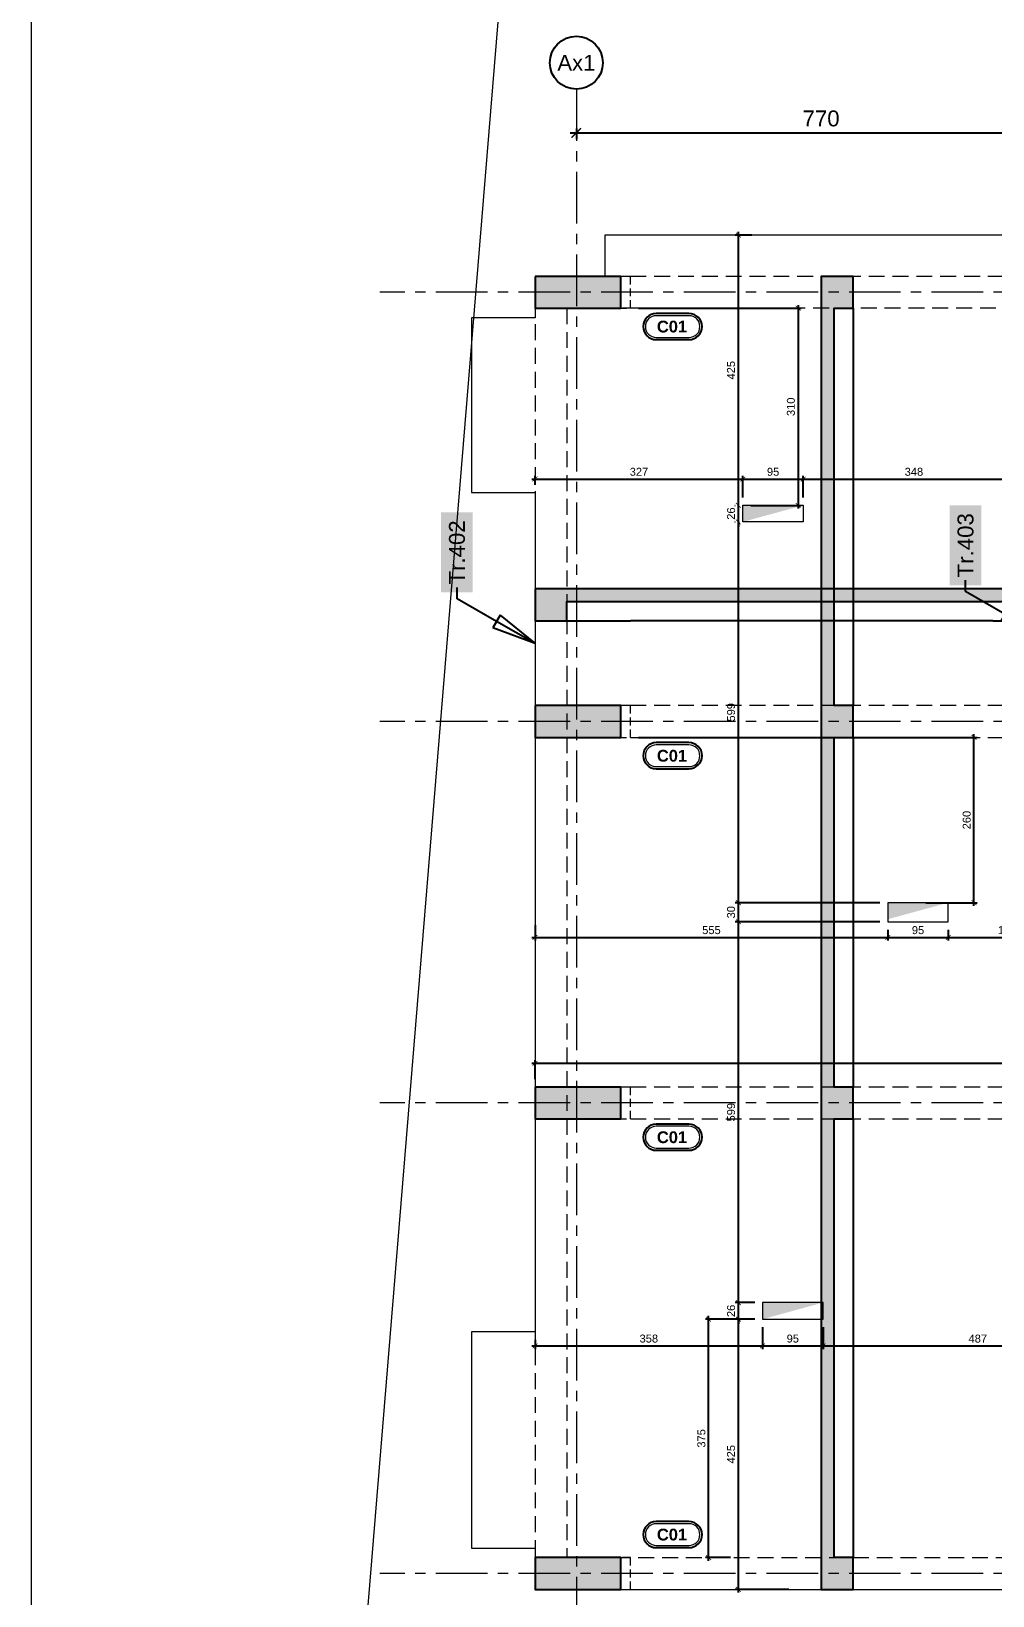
# Model space of a CAD drawing. Header units: centimetres. Extents: x 92587 to 105438, y -55119 to -48334.
# Drawn here: x 98856 to 100369, y -52047 to -49587 of the extents above; entities that cross this region are included whole.
import ezdxf
from ezdxf import colors
from ezdxf.entities.mleader import LeaderData, LeaderLine
from ezdxf.enums import TextEntityAlignment as Align
from ezdxf.math import Vec2, Vec3

# ---------------------------------------------------------------- set-up
doc = ezdxf.new("R2010")
doc.units = ezdxf.units.CM
doc.header["$LTSCALE"] = 50
doc.header["$MEASUREMENT"] = 0
for name, pattern in [('AXES', [2, 1.25, -0.25, 0.25, -0.25]), ('CACHE', [0.375, 0.25, -0.125]), ('CONTINU', [0]), ('Dot & Dashed', [335.138881, 158.75, -88.194444, 0, -88.194437])]:
    doc.linetypes.add(name, pattern=pattern)
doc.layers.get('0').update_dxf_attribs({"color": 8})
for name, color, linetype in [('AXES', 10, 'AXES'), ('BETON COUPE', 3, 'CONTINU'), ('BETON TRAME', 252, 'Continuous'), ('BETON VU', 2, 'Continuous'), ('BORD', 5, 'Continuous'), ('PILIER', 7, 'Continuous'), ('TALUS', 2, 'Continuous')]:
    doc.layers.add(name, color=color, linetype=linetype)
for name, color, linetype, lineweight in [('BETON CACHE', 4, 'CACHE', 5), ('EXISTANT BORD', 251, 'Continuous', 60), ('PERCEMENT COTE', 251, 'Continuous', 13), ('PERCEMENT TRAME', 253, 'Continuous', 13)]:
    doc.layers.add(name, color=color, linetype=linetype, lineweight=lineweight)
doc.layers.add('FMULT', color=150, linetype='Continuous', plot=False)
doc.layers.add('PILIER PREFA SUP TRAME', color=7, linetype='Continuous', true_color=0xded1ff)
doc.styles.add('BRMNAMES', font='swisseb.ttf', dxfattribs={"height": 20})
doc.styles.add('FN_TEXT_1.50', font='arial.ttf', dxfattribs={"height": 10})
doc.styles.add('RS_TEXT_1.100', font='arial.ttf', dxfattribs={"height": 25})
doc.styles.add('RS_TEXT_1.50', font='arial.ttf', dxfattribs={"height": 12.5})
doc.styles.add('RS_TXT_100', font='arial.ttf', dxfattribs={"height": 25})
doc.styles.add('RS_TXT_50', font='arial.ttf', dxfattribs={"height": 12.5})
doc.linetypes.add('Zigzag', pattern='A,0.0001,[3,PROEJKTI IDEOR - KEMA INVEST1.Shx,S=0.111993,R=0,X=0,Y=-0.035278],-0.2,[131,ltypeshp.shx,S=0.2,R=0,X=-0.2,Y=0],-0.4,[131,ltypeshp.shx,S=0.2,R=180,X=0.2,Y=0],-0.2', length=0.8001)
doc.dimstyles.new('RS_100CM_LINEAIRE', dxfattribs={"dimscale": 10, "dimtxt": 25, "dimasz": 1.5, "dimexe": 1, "dimexo": 2.5, "dimgap": 1, "dimtad": 1, "dimdec": 1, "dimrnd": 0.5, "dimdsep": 46, "dimtxsty": 'RS_TXT_100', "dimblk1": 'ARCHTICK', "dimblk2": 'ARCHTICK', "dimsah": 1, "dimcen": 2.5, "dimdle": 1, "dimclrt": 4, "dimadec": 0, "dimazin": 2, "dimtfac": 1, "dimtdec": 1, "dimtix": 1, "dimtmove": 2, "dimatfit": 3, "dimfxl": 1, "dimtolj": 1, "dimtzin": 0, "dimarcsym": 0})
doc.dimstyles.new('RS_50CM_LINEAIRE', dxfattribs={"dimscale": 5, "dimtxt": 12.5, "dimasz": 1.5, "dimexe": 1, "dimexo": 2.5, "dimgap": 1, "dimtad": 1, "dimdec": 1, "dimrnd": 0.5, "dimdsep": 46, "dimtxsty": 'RS_TXT_50', "dimblk1": 'ARCHTICK', "dimblk2": 'ARCHTICK', "dimsah": 1, "dimcen": 2.5, "dimdle": 1, "dimclrt": 4, "dimadec": 0, "dimazin": 2, "dimtfac": 1, "dimtdec": 1, "dimtix": 1, "dimtmove": 2, "dimatfit": 3, "dimfxl": 1, "dimtolj": 1, "dimtzin": 0, "dimarcsym": 0})
pattern_1 = [(50, (57256.672, -709.889), (7.17260183, -0.62752135), [0.75, -8.25]), (355, (57256.672, -709.889), (-1.3875133, 7.5219213), [0.6, -6.6]), (100.451444, (57257.2695, -709.9415), (5.7850885, 6.8943999), [0.6374019, -7.0114211]), (46.1842, (57256.672, -707.889), (10.6724133, -1.6551928), [1.125, -12.375]), (96.635635, (57257.561, -708.027), (9.3466195, 9.741186), [0.9561034, -10.5171376]), (351.184164, (57256.672, -707.889), (9.3466195, 9.741186), [0.9, -9.9]), (21, (57257.672, -708.389), (5.9690705, -4.0261889), [0.75, -8.25]), (326, (57257.672, -708.389), (2.4331533, 7.25150045), [0.6, -6.6]), (71.451445, (57258.169, -708.725), (8.4022238, 3.2253115), [0.6374019, -7.0114211]), (37.5, (57256.6717, -709.8892), (0.12159855, 3.32893854), [0, -6.52, 0, -6.7, 0, -6.625]), (7.5, (57256.6717, -709.8892), (2.63069537, 3.94411712), [0, -3.82, 0, -6.37, 0, -2.525]), (327.5, (57254.4417, -709.8892), (5.33822436, -0.22554872), [0, -2.5, 0, -7.8, 0, -10.35]), (317.5, (57253.4417, -709.889), (5.8318617, 1.00104982), [0, -3.25, 0, -5.18, 0, -7.35])]

# ---------------------------------------------------------------- blocks, each defined once
blk = doc.blocks.new('AXES_FN')
at = {"color": 0, "linetype": 'Continuous'}
blk.add_circle((0, 15), 22.2, dxfattribs=at)
at = {"color": 0, "style": 'FN_TEXT_1.50'}
blk.add_attdef('AXES', text='', height=12.5, dxfattribs=at).set_placement((-48.9, 20.6), align=Align.MIDDLE_CENTER)
blk = doc.blocks.new('_ArchTick')
at = {"color": 0, "linetype": 'ByBlock', "const_width": 0.15}
blk.add_lwpolyline([(-0.5, -0.5), (0.5, 0.5)], dxfattribs=at)
blk = doc.blocks.new('*D2441')
at = {"layer": 'AXES', "color": 0, "linetype": 'Continuous', "lineweight": -2, "ltscale": 0.5, "transparency": 16777216}
for p, q in [((99703.6, -49746.7), (100493.6, -49746.7)), ((99713.6, -49739.6), (99713.6, -49756.7)), ((100483.6, -49739.6), (100483.6, -49756.7))]:
    blk.add_line(p, q, dxfattribs=at)
at = {"layer": 'Defpoints', "color": 0, "linetype": 'Continuous', "ltscale": 0.5, "transparency": 16777216}
for p in [(99713.6, -49714.6), (100483.6, -49714.6), (100483.6, -49746.7)]:
    blk.add_point(p, dxfattribs=at)
at = {"layer": 'AXES', "color": 0, "linetype": 'Continuous', "lineweight": -2, "ltscale": 0.5, "transparency": 16777216, "xscale": 15, "yscale": 15, "zscale": 15, "rotation": 180}
blk.add_blockref('_ArchTick', (99713.6, -49746.7), dxfattribs=at)
at = {"layer": 'AXES', "color": 0, "linetype": 'Continuous', "lineweight": -2, "ltscale": 0.5, "transparency": 16777216, "xscale": 15, "yscale": 15, "zscale": 15}
blk.add_blockref('_ArchTick', (100483.6, -49746.7), dxfattribs=at)
at = {"layer": 'AXES', "color": 4, "linetype": 'Continuous', "lineweight": 5, "ltscale": 0.5, "transparency": 16777216, "insert": (100098.6, -49724), "char_height": 25, "attachment_point": 5, "style": 'RS_TXT_100'}
blk.add_mtext('\\A1;770', dxfattribs=at)
blk = doc.blocks.new('PILIER')
at = {"color": 252}
blk.add_lwpolyline([(1.56, 1.2), (-1.44, 1.2, 1), (-1.44, -1.2), (1.56, -1.2, 1), (1.56, 1.2, -1)], format="xyb", dxfattribs=at)
at = {"color": 10, "lineweight": 20}
blk.add_lwpolyline([(1.56, 1), (-1.44, 1, 1), (-1.44, -1), (1.56, -1, 1)], format="xyb", close=True, dxfattribs=at)
at = {"color": 7, "style": 'BRMNAMES'}
blk.add_attdef('PILIER_TEXTE', text='', height=1.08, dxfattribs=at).set_placement((0, 0), align=Align.MIDDLE_CENTER)
blk = doc.blocks.new('_Closed')
at = {"color": 0, "linetype": 'ByBlock', "lineweight": -2}
for p, q in [((-1, 0.167), (0, 0)), ((-1, 0.167), (-1, -0.167)), ((0, 0), (-1, -0.167)), ((0, 0), (-1, 0))]:
    blk.add_line(p, q, dxfattribs=at)
blk = doc.blocks.new('*D2820')
at = {"layer": 'Defpoints', "color": 0, "transparency": 16777216}
for p in [(99975.6, -50291.1), (99648.6, -50312.4), (99975.6, -50332.4)]:
    blk.add_point(p, dxfattribs=at)
at = {"layer": 'PERCEMENT COTE', "color": 0, "lineweight": -2, "transparency": 16777216}
for p, q in [((99643.6, -50291.1), (99980.6, -50291.1)), ((99648.6, -50299.9), (99648.6, -50286.1)), ((99975.6, -50319.9), (99975.6, -50286.1))]:
    blk.add_line(p, q, dxfattribs=at)
at = {"layer": 'PERCEMENT COTE', "color": 0, "lineweight": -2, "transparency": 16777216, "xscale": 7.5, "yscale": 7.5, "zscale": 7.5, "rotation": 180}
blk.add_blockref('_ArchTick', (99648.6, -50291.1), dxfattribs=at)
at = {"layer": 'PERCEMENT COTE', "color": 0, "lineweight": -2, "transparency": 16777216, "xscale": 7.5, "yscale": 7.5, "zscale": 7.5}
blk.add_blockref('_ArchTick', (99975.6, -50291.1), dxfattribs=at)
at = {"layer": 'PERCEMENT COTE', "color": 4, "transparency": 16777216, "insert": (99812.1, -50279.7), "char_height": 12.5, "attachment_point": 5, "style": 'RS_TXT_50'}
blk.add_mtext('\\A1;327', dxfattribs=at)
blk = doc.blocks.new('*D2821')
at = {"layer": 'Defpoints', "color": 0, "transparency": 16777216}
for p in [(100070.6, -50291.1), (99975.6, -50332.4), (100070.6, -50332.4)]:
    blk.add_point(p, dxfattribs=at)
at = {"layer": 'PERCEMENT COTE', "color": 0, "lineweight": -2, "transparency": 16777216}
for p, q in [((99970.6, -50291.1), (100075.6, -50291.1)), ((99975.6, -50319.9), (99975.6, -50286.1)), ((100070.6, -50319.9), (100070.6, -50286.1))]:
    blk.add_line(p, q, dxfattribs=at)
at = {"layer": 'PERCEMENT COTE', "color": 0, "lineweight": -2, "transparency": 16777216, "xscale": 7.5, "yscale": 7.5, "zscale": 7.5, "rotation": 180}
blk.add_blockref('_ArchTick', (99975.6, -50291.1), dxfattribs=at)
at = {"layer": 'PERCEMENT COTE', "color": 0, "lineweight": -2, "transparency": 16777216, "xscale": 7.5, "yscale": 7.5, "zscale": 7.5}
blk.add_blockref('_ArchTick', (100070.6, -50291.1), dxfattribs=at)
at = {"layer": 'PERCEMENT COTE', "color": 4, "transparency": 16777216, "insert": (100023.1, -50279.7), "char_height": 12.5, "attachment_point": 5, "style": 'RS_TXT_50'}
blk.add_mtext('\\A1;95', dxfattribs=at)
blk = doc.blocks.new('*D2822')
at = {"layer": 'Defpoints', "color": 0, "transparency": 16777216}
for p in [(100418.6, -50235.4), (100418.6, -50291.1), (100070.6, -50332.4)]:
    blk.add_point(p, dxfattribs=at)
at = {"layer": 'PERCEMENT COTE', "color": 0, "lineweight": -2, "transparency": 16777216}
for p, q in [((100418.6, -50247.9), (100418.6, -50296.1)), ((100065.6, -50291.1), (100423.6, -50291.1)), ((100070.6, -50319.9), (100070.6, -50286.1))]:
    blk.add_line(p, q, dxfattribs=at)
at = {"layer": 'PERCEMENT COTE', "color": 0, "lineweight": -2, "transparency": 16777216, "xscale": 7.5, "yscale": 7.5, "zscale": 7.5, "rotation": 180}
blk.add_blockref('_ArchTick', (100070.6, -50291.1), dxfattribs=at)
at = {"layer": 'PERCEMENT COTE', "color": 0, "lineweight": -2, "transparency": 16777216, "xscale": 7.5, "yscale": 7.5, "zscale": 7.5}
blk.add_blockref('_ArchTick', (100418.6, -50291.1), dxfattribs=at)
at = {"layer": 'PERCEMENT COTE', "color": 4, "transparency": 16777216, "insert": (100244.6, -50279.7), "char_height": 12.5, "attachment_point": 5, "style": 'RS_TXT_50'}
blk.add_mtext('\\A1;348', dxfattribs=at)
blk = doc.blocks.new('*D2832')
at = {"layer": 'Defpoints', "color": 0, "transparency": 16777216}
for p in [(99648.6, -50980.3), (100203.6, -50987.4), (100203.6, -51012)]:
    blk.add_point(p, dxfattribs=at)
at = {"layer": 'PERCEMENT COTE', "color": 0, "lineweight": -2, "transparency": 16777216}
for p, q in [((99648.6, -50992.8), (99648.6, -51017)), ((100203.6, -50999.9), (100203.6, -51017)), ((99643.6, -51012), (100208.6, -51012))]:
    blk.add_line(p, q, dxfattribs=at)
at = {"layer": 'PERCEMENT COTE', "color": 0, "lineweight": -2, "transparency": 16777216, "xscale": 7.5, "yscale": 7.5, "zscale": 7.5, "rotation": 180}
blk.add_blockref('_ArchTick', (99648.6, -51012), dxfattribs=at)
at = {"layer": 'PERCEMENT COTE', "color": 0, "lineweight": -2, "transparency": 16777216, "xscale": 7.5, "yscale": 7.5, "zscale": 7.5}
blk.add_blockref('_ArchTick', (100203.6, -51012), dxfattribs=at)
at = {"layer": 'PERCEMENT COTE', "color": 4, "transparency": 16777216, "insert": (99926.1, -51000.6), "char_height": 12.5, "attachment_point": 5, "style": 'RS_TXT_50'}
blk.add_mtext('\\A1;555', dxfattribs=at)
blk = doc.blocks.new('*D2833')
at = {"layer": 'Defpoints', "color": 0, "transparency": 16777216}
for p in [(100203.6, -50987.4), (100298.6, -50987.4), (100298.6, -51012)]:
    blk.add_point(p, dxfattribs=at)
at = {"layer": 'PERCEMENT COTE', "color": 0, "lineweight": -2, "transparency": 16777216}
for p, q in [((100203.6, -50999.9), (100203.6, -51017)), ((100298.6, -50999.9), (100298.6, -51017)), ((100198.6, -51012), (100303.6, -51012))]:
    blk.add_line(p, q, dxfattribs=at)
at = {"layer": 'PERCEMENT COTE', "color": 0, "lineweight": -2, "transparency": 16777216, "xscale": 7.5, "yscale": 7.5, "zscale": 7.5, "rotation": 180}
blk.add_blockref('_ArchTick', (100203.6, -51012), dxfattribs=at)
at = {"layer": 'PERCEMENT COTE', "color": 0, "lineweight": -2, "transparency": 16777216, "xscale": 7.5, "yscale": 7.5, "zscale": 7.5}
blk.add_blockref('_ArchTick', (100298.6, -51012), dxfattribs=at)
at = {"layer": 'PERCEMENT COTE', "color": 4, "transparency": 16777216, "insert": (100251.1, -51000.6), "char_height": 12.5, "attachment_point": 5, "style": 'RS_TXT_50'}
blk.add_mtext('\\A1;95', dxfattribs=at)
blk = doc.blocks.new('*D2834')
at = {"layer": 'Defpoints', "color": 0, "transparency": 16777216}
for p in [(100298.6, -50987.4), (100483.6, -50987.4), (100483.6, -51012)]:
    blk.add_point(p, dxfattribs=at)
at = {"layer": 'PERCEMENT COTE', "color": 0, "lineweight": -2, "transparency": 16777216}
for p, q in [((100298.6, -50999.9), (100298.6, -51017)), ((100483.6, -50999.9), (100483.6, -51017)), ((100293.6, -51012), (100488.6, -51012))]:
    blk.add_line(p, q, dxfattribs=at)
at = {"layer": 'PERCEMENT COTE', "color": 0, "lineweight": -2, "transparency": 16777216, "xscale": 7.5, "yscale": 7.5, "zscale": 7.5, "rotation": 180}
blk.add_blockref('_ArchTick', (100298.6, -51012), dxfattribs=at)
at = {"layer": 'PERCEMENT COTE', "color": 0, "lineweight": -2, "transparency": 16777216, "xscale": 7.5, "yscale": 7.5, "zscale": 7.5}
blk.add_blockref('_ArchTick', (100483.6, -51012), dxfattribs=at)
at = {"layer": 'PERCEMENT COTE', "color": 4, "transparency": 16777216, "insert": (100391.1, -51000.6), "char_height": 12.5, "attachment_point": 5, "style": 'RS_TXT_50'}
blk.add_mtext('\\A1;185', dxfattribs=at)
blk = doc.blocks.new('*D2838')
at = {"layer": 'Defpoints', "color": 0, "transparency": 16777216}
for p in [(100006.6, -51612.4), (99648.6, -51632.4), (100006.6, -51654.4)]:
    blk.add_point(p, dxfattribs=at)
at = {"layer": 'PERCEMENT COTE', "color": 0, "lineweight": -2, "transparency": 16777216}
for p, q in [((99648.6, -51644.9), (99648.6, -51659.4)), ((100006.6, -51624.9), (100006.6, -51659.4)), ((99643.6, -51654.4), (100011.6, -51654.4))]:
    blk.add_line(p, q, dxfattribs=at)
at = {"layer": 'PERCEMENT COTE', "color": 0, "lineweight": -2, "transparency": 16777216, "xscale": 7.5, "yscale": 7.5, "zscale": 7.5, "rotation": 180}
blk.add_blockref('_ArchTick', (99648.6, -51654.4), dxfattribs=at)
at = {"layer": 'PERCEMENT COTE', "color": 0, "lineweight": -2, "transparency": 16777216, "xscale": 7.5, "yscale": 7.5, "zscale": 7.5}
blk.add_blockref('_ArchTick', (100006.6, -51654.4), dxfattribs=at)
at = {"layer": 'PERCEMENT COTE', "color": 4, "transparency": 16777216, "insert": (99827.6, -51643), "char_height": 12.5, "attachment_point": 5, "style": 'RS_TXT_50'}
blk.add_mtext('\\A1;358', dxfattribs=at)
blk = doc.blocks.new('*D2839')
at = {"layer": 'Defpoints', "color": 0, "transparency": 16777216}
for p in [(100006.6, -51612.4), (100101.6, -51612.4), (100101.6, -51654.4)]:
    blk.add_point(p, dxfattribs=at)
at = {"layer": 'PERCEMENT COTE', "color": 0, "lineweight": -2, "transparency": 16777216}
for p, q in [((100006.6, -51624.9), (100006.6, -51659.4)), ((100101.6, -51624.9), (100101.6, -51659.4)), ((100001.6, -51654.4), (100106.6, -51654.4))]:
    blk.add_line(p, q, dxfattribs=at)
at = {"layer": 'PERCEMENT COTE', "color": 0, "lineweight": -2, "transparency": 16777216, "xscale": 7.5, "yscale": 7.5, "zscale": 7.5, "rotation": 180}
blk.add_blockref('_ArchTick', (100006.6, -51654.4), dxfattribs=at)
at = {"layer": 'PERCEMENT COTE', "color": 0, "lineweight": -2, "transparency": 16777216, "xscale": 7.5, "yscale": 7.5, "zscale": 7.5}
blk.add_blockref('_ArchTick', (100101.6, -51654.4), dxfattribs=at)
at = {"layer": 'PERCEMENT COTE', "color": 4, "transparency": 16777216, "insert": (100054.1, -51643), "char_height": 12.5, "attachment_point": 5, "style": 'RS_TXT_50'}
blk.add_mtext('\\A1;95', dxfattribs=at)
blk = doc.blocks.new('*D2840')
at = {"layer": 'Defpoints', "color": 0, "transparency": 16777216}
for p in [(100101.6, -51612.4), (100588.6, -51629.1), (100588.6, -51654.4)]:
    blk.add_point(p, dxfattribs=at)
at = {"layer": 'PERCEMENT COTE', "color": 0, "lineweight": -2, "transparency": 16777216}
for p, q in [((100101.6, -51624.9), (100101.6, -51659.4)), ((100588.6, -51641.6), (100588.6, -51659.4)), ((100096.6, -51654.4), (100593.6, -51654.4))]:
    blk.add_line(p, q, dxfattribs=at)
at = {"layer": 'PERCEMENT COTE', "color": 0, "lineweight": -2, "transparency": 16777216, "xscale": 7.5, "yscale": 7.5, "zscale": 7.5, "rotation": 180}
blk.add_blockref('_ArchTick', (100101.6, -51654.4), dxfattribs=at)
at = {"layer": 'PERCEMENT COTE', "color": 0, "lineweight": -2, "transparency": 16777216, "xscale": 7.5, "yscale": 7.5, "zscale": 7.5}
blk.add_blockref('_ArchTick', (100588.6, -51654.4), dxfattribs=at)
at = {"layer": 'PERCEMENT COTE', "color": 4, "transparency": 16777216, "insert": (100345.1, -51643), "char_height": 12.5, "attachment_point": 5, "style": 'RS_TXT_50'}
blk.add_mtext('\\A1;487', dxfattribs=at)
blk = doc.blocks.new('*D2655')
at = {"layer": 'Defpoints', "color": 0, "transparency": 16777216}
for p in [(99968.4, -51612.4), (100006.6, -51612.4), (100060.1, -52037.4)]:
    blk.add_point(p, dxfattribs=at)
at = {"layer": 'PERCEMENT COTE', "color": 0, "lineweight": -2, "transparency": 16777216}
for p, q in [((99994.1, -51612.4), (99963.4, -51612.4)), ((99968.4, -52042.4), (99968.4, -51607.4)), ((100047.6, -52037.4), (99963.4, -52037.4))]:
    blk.add_line(p, q, dxfattribs=at)
at = {"layer": 'PERCEMENT COTE', "color": 0, "lineweight": -2, "transparency": 16777216, "xscale": 7.5, "yscale": 7.5, "zscale": 7.5}
for p, rotation in [((99968.4, -51612.4), 90), ((99968.4, -52037.4), 270)]:
    blk.add_blockref('_ArchTick', p, dxfattribs=dict(at, rotation=rotation))
at = {"layer": 'PERCEMENT COTE', "color": 4, "transparency": 16777216, "insert": (99957, -51824.9), "char_height": 12.5, "attachment_point": 5, "rotation": 90, "style": 'RS_TXT_50'}
blk.add_mtext('\\A1;425', dxfattribs=at)
blk = doc.blocks.new('*D2656')
at = {"layer": 'Defpoints', "color": 0, "transparency": 16777216}
for p in [(99968.4, -51586.4), (100006.6, -51586.4), (100006.6, -51612.4)]:
    blk.add_point(p, dxfattribs=at)
at = {"layer": 'PERCEMENT COTE', "color": 0, "lineweight": -2, "transparency": 16777216}
for p, q in [((99994.1, -51586.4), (99963.4, -51586.4)), ((99968.4, -51586.4), (99968.4, -51578.9)), ((99968.4, -51612.4), (99968.4, -51586.4)), ((99994.1, -51612.4), (99963.4, -51612.4)), ((99968.4, -51612.4), (99968.4, -51619.9))]:
    blk.add_line(p, q, dxfattribs=at)
at = {"layer": 'PERCEMENT COTE', "color": 0, "lineweight": -2, "transparency": 16777216, "xscale": 7.5, "yscale": 7.5, "zscale": 7.5}
for p, rotation in [((99968.4, -51586.4), 270), ((99968.4, -51612.4), 90)]:
    blk.add_blockref('_ArchTick', p, dxfattribs=dict(at, rotation=rotation))
at = {"layer": 'PERCEMENT COTE', "color": 4, "transparency": 16777216, "insert": (99957, -51599.4), "char_height": 12.5, "attachment_point": 5, "rotation": 90, "style": 'RS_TXT_50'}
blk.add_mtext('\\A1;26', dxfattribs=at)
blk = doc.blocks.new('*D2657')
at = {"layer": 'Defpoints', "color": 0, "transparency": 16777216}
for p in [(99968.4, -50987.4), (100203.6, -50987.4), (100006.6, -51586.4)]:
    blk.add_point(p, dxfattribs=at)
at = {"layer": 'PERCEMENT COTE', "color": 0, "lineweight": -2, "transparency": 16777216}
for p, q in [((99968.4, -51591.4), (99968.4, -50982.4)), ((100191.1, -50987.4), (99963.4, -50987.4)), ((99994.1, -51586.4), (99963.4, -51586.4))]:
    blk.add_line(p, q, dxfattribs=at)
at = {"layer": 'PERCEMENT COTE', "color": 0, "lineweight": -2, "transparency": 16777216, "xscale": 7.5, "yscale": 7.5, "zscale": 7.5}
for p, rotation in [((99968.4, -50987.4), 90), ((99968.4, -51586.4), 270)]:
    blk.add_blockref('_ArchTick', p, dxfattribs=dict(at, rotation=rotation))
at = {"layer": 'PERCEMENT COTE', "color": 4, "transparency": 16777216, "insert": (99957, -51286.9), "char_height": 12.5, "attachment_point": 5, "rotation": 90, "style": 'RS_TXT_50'}
blk.add_mtext('\\A1;599', dxfattribs=at)
blk = doc.blocks.new('*D2658')
at = {"layer": 'Defpoints', "color": 0, "transparency": 16777216}
for p in [(99968.4, -50957.4), (100203.6, -50957.4), (100203.6, -50987.4)]:
    blk.add_point(p, dxfattribs=at)
at = {"layer": 'PERCEMENT COTE', "color": 0, "lineweight": -2, "transparency": 16777216}
for p, q in [((100191.1, -50957.4), (99963.4, -50957.4)), ((99968.4, -50992.4), (99968.4, -50952.4)), ((100191.1, -50987.4), (99963.4, -50987.4))]:
    blk.add_line(p, q, dxfattribs=at)
at = {"layer": 'PERCEMENT COTE', "color": 0, "lineweight": -2, "transparency": 16777216, "xscale": 7.5, "yscale": 7.5, "zscale": 7.5}
for p, rotation in [((99968.4, -50957.4), 90), ((99968.4, -50987.4), 270)]:
    blk.add_blockref('_ArchTick', p, dxfattribs=dict(at, rotation=rotation))
at = {"layer": 'PERCEMENT COTE', "color": 4, "transparency": 16777216, "insert": (99957, -50972.4), "char_height": 12.5, "attachment_point": 5, "rotation": 90, "style": 'RS_TXT_50'}
blk.add_mtext('\\A1;30', dxfattribs=at)
blk = doc.blocks.new('*D2659')
at = {"layer": 'Defpoints', "color": 0, "transparency": 16777216}
for p in [(99968.4, -50358.4), (99975.6, -50358.4), (100203.6, -50957.4)]:
    blk.add_point(p, dxfattribs=at)
at = {"layer": 'PERCEMENT COTE', "color": 0, "lineweight": -2, "transparency": 16777216}
for p, q in [((99963.1, -50358.4), (99963.4, -50358.4)), ((99968.4, -50962.4), (99968.4, -50353.4)), ((100191.1, -50957.4), (99963.4, -50957.4))]:
    blk.add_line(p, q, dxfattribs=at)
at = {"layer": 'PERCEMENT COTE', "color": 0, "lineweight": -2, "transparency": 16777216, "xscale": 7.5, "yscale": 7.5, "zscale": 7.5}
for p, rotation in [((99968.4, -50358.4), 90), ((99968.4, -50957.4), 270)]:
    blk.add_blockref('_ArchTick', p, dxfattribs=dict(at, rotation=rotation))
at = {"layer": 'PERCEMENT COTE', "color": 4, "transparency": 16777216, "insert": (99957, -50657.9), "char_height": 12.5, "attachment_point": 5, "rotation": 90, "style": 'RS_TXT_50'}
blk.add_mtext('\\A1;599', dxfattribs=at)
blk = doc.blocks.new('*D2660')
at = {"layer": 'Defpoints', "color": 0, "transparency": 16777216}
for p in [(99968.4, -50332.4), (99975.6, -50332.4), (99975.6, -50358.4)]:
    blk.add_point(p, dxfattribs=at)
at = {"layer": 'PERCEMENT COTE', "color": 0, "lineweight": -2, "transparency": 16777216}
for p, q in [((99963.1, -50332.4), (99963.4, -50332.4)), ((99968.4, -50332.4), (99968.4, -50324.9)), ((99968.4, -50358.4), (99968.4, -50332.4)), ((99963.1, -50358.4), (99963.4, -50358.4)), ((99968.4, -50358.4), (99968.4, -50365.9))]:
    blk.add_line(p, q, dxfattribs=at)
at = {"layer": 'PERCEMENT COTE', "color": 0, "lineweight": -2, "transparency": 16777216, "xscale": 7.5, "yscale": 7.5, "zscale": 7.5}
for p, rotation in [((99968.4, -50332.4), 270), ((99968.4, -50358.4), 90)]:
    blk.add_blockref('_ArchTick', p, dxfattribs=dict(at, rotation=rotation))
at = {"layer": 'PERCEMENT COTE', "color": 4, "transparency": 16777216, "insert": (99957, -50345.4), "char_height": 12.5, "attachment_point": 5, "rotation": 90, "style": 'RS_TXT_50'}
blk.add_mtext('\\A1;26', dxfattribs=at)
blk = doc.blocks.new('*D2661')
at = {"layer": 'Defpoints', "color": 0, "transparency": 16777216}
for p in [(99968.4, -49907.4), (100002.1, -49907.4), (99975.6, -50332.4)]:
    blk.add_point(p, dxfattribs=at)
at = {"layer": 'PERCEMENT COTE', "color": 0, "lineweight": -2, "transparency": 16777216}
for p, q in [((99989.6, -49907.4), (99963.4, -49907.4)), ((99968.4, -50337.4), (99968.4, -49902.4)), ((99963.1, -50332.4), (99963.4, -50332.4))]:
    blk.add_line(p, q, dxfattribs=at)
at = {"layer": 'PERCEMENT COTE', "color": 0, "lineweight": -2, "transparency": 16777216, "xscale": 7.5, "yscale": 7.5, "zscale": 7.5}
for p, rotation in [((99968.4, -49907.4), 90), ((99968.4, -50332.4), 270)]:
    blk.add_blockref('_ArchTick', p, dxfattribs=dict(at, rotation=rotation))
at = {"layer": 'PERCEMENT COTE', "color": 4, "transparency": 16777216, "insert": (99957, -50119.9), "char_height": 12.5, "attachment_point": 5, "rotation": 90, "style": 'RS_TXT_50'}
blk.add_mtext('\\A1;425', dxfattribs=at)
blk = doc.blocks.new('*D2724')
at = {"layer": 'BETON COUPE', "color": 0, "lineweight": -2, "transparency": 16777216}
for p, q in [((101853.6, -51210.1), (99643.6, -51210.1)), ((99648.6, -51234.9), (99648.6, -51205.1)), ((101848.6, -51234.9), (101848.6, -51205.1))]:
    blk.add_line(p, q, dxfattribs=at)
at = {"layer": 'Defpoints', "color": 0, "transparency": 16777216}
for p in [(99648.6, -51210.1), (99648.6, -51247.4), (101848.6, -51247.4)]:
    blk.add_point(p, dxfattribs=at)
at = {"layer": 'BETON COUPE', "color": 0, "lineweight": -2, "transparency": 16777216, "xscale": 7.5, "yscale": 7.5, "zscale": 7.5, "rotation": 180}
blk.add_blockref('_ArchTick', (99648.6, -51210.1), dxfattribs=at)
at = {"layer": 'BETON COUPE', "color": 0, "lineweight": -2, "transparency": 16777216, "xscale": 7.5, "yscale": 7.5, "zscale": 7.5}
blk.add_blockref('_ArchTick', (101848.6, -51210.1), dxfattribs=at)
at = {"layer": 'BETON COUPE', "color": 4, "transparency": 16777216, "insert": (100748.6, -51198.7), "char_height": 12.5, "attachment_point": 5, "style": 'RS_TXT_50'}
blk.add_mtext('\\A1;2200', dxfattribs=at)
blk = doc.blocks.new('*D2853')
at = {"layer": 'Defpoints', "color": 0, "ltscale": 0.5, "transparency": 16777216}
for p in [(99798.6, -50022.4), (99975.6, -50332.4), (100062.5, -50332.4)]:
    blk.add_point(p, dxfattribs=at)
at = {"layer": 'TALUS', "color": 0, "lineweight": -2, "ltscale": 0.5, "transparency": 16777216}
for p, q in [((99811.1, -50022.4), (100067.5, -50022.4)), ((100062.5, -50017.4), (100062.5, -50337.4)), ((99988.1, -50332.4), (100067.5, -50332.4))]:
    blk.add_line(p, q, dxfattribs=at)
at = {"layer": 'TALUS', "color": 0, "lineweight": -2, "ltscale": 0.5, "transparency": 16777216, "xscale": 7.5, "yscale": 7.5, "zscale": 7.5}
for p, rotation in [((100062.5, -50022.4), 90), ((100062.5, -50332.4), 270)]:
    blk.add_blockref('_ArchTick', p, dxfattribs=dict(at, rotation=rotation))
at = {"layer": 'TALUS', "color": 4, "ltscale": 0.5, "transparency": 16777216, "insert": (100051.1, -50177.4), "char_height": 12.5, "attachment_point": 5, "rotation": 90, "style": 'RS_TXT_50'}
blk.add_mtext('\\A1;310', dxfattribs=at)
blk = doc.blocks.new('*D2854')
at = {"layer": 'Defpoints', "color": 0, "ltscale": 0.5, "transparency": 16777216}
for p in [(99798.6, -50697.4), (100339.1, -50697.4), (100251.1, -50957.4)]:
    blk.add_point(p, dxfattribs=at)
at = {"layer": 'TALUS', "color": 0, "lineweight": -2, "ltscale": 0.5, "transparency": 16777216}
for p, q in [((99811.1, -50697.4), (100344.1, -50697.4)), ((100339.1, -50962.4), (100339.1, -50692.4)), ((100263.6, -50957.4), (100344.1, -50957.4))]:
    blk.add_line(p, q, dxfattribs=at)
at = {"layer": 'TALUS', "color": 0, "lineweight": -2, "ltscale": 0.5, "transparency": 16777216, "xscale": 7.5, "yscale": 7.5, "zscale": 7.5}
for p, rotation in [((100339.1, -50697.4), 90), ((100339.1, -50957.4), 270)]:
    blk.add_blockref('_ArchTick', p, dxfattribs=dict(at, rotation=rotation))
at = {"layer": 'TALUS', "color": 4, "ltscale": 0.5, "transparency": 16777216, "insert": (100327.7, -50827.4), "char_height": 12.5, "attachment_point": 5, "rotation": 90, "style": 'RS_TXT_50'}
blk.add_mtext('\\A1;260', dxfattribs=at)
blk = doc.blocks.new('*D2858')
at = {"layer": 'Defpoints', "color": 0, "ltscale": 0.5, "transparency": 16777216}
for p in [(99921.7, -51612.4), (100006.6, -51612.4), (99968.4, -51987.4)]:
    blk.add_point(p, dxfattribs=at)
at = {"layer": 'TALUS', "color": 0, "lineweight": -2, "ltscale": 0.5, "transparency": 16777216}
for p, q in [((99994.1, -51612.4), (99916.7, -51612.4)), ((99921.7, -51992.4), (99921.7, -51607.4)), ((99955.9, -51987.4), (99916.7, -51987.4))]:
    blk.add_line(p, q, dxfattribs=at)
at = {"layer": 'TALUS', "color": 0, "lineweight": -2, "ltscale": 0.5, "transparency": 16777216, "xscale": 7.5, "yscale": 7.5, "zscale": 7.5}
for p, rotation in [((99921.7, -51612.4), 90), ((99921.7, -51987.4), 270)]:
    blk.add_blockref('_ArchTick', p, dxfattribs=dict(at, rotation=rotation))
at = {"layer": 'TALUS', "color": 4, "ltscale": 0.5, "transparency": 16777216, "insert": (99910.3, -51799.9), "char_height": 12.5, "attachment_point": 5, "rotation": 90, "style": 'RS_TXT_50'}
blk.add_mtext('\\A1;375', dxfattribs=at)

msp = doc.modelspace()

# ---------------------------------------------------------------- hatches: boundary and pattern name
at = {"layer": 'BETON TRAME', "transparency": 33554559}
h = msp.add_hatch(color=256, dxfattribs=at)
h.dxf.hatch_style = 1
h.paths.add_polyline_path([(100518.57, -51297.36), (100483.57, -51297.36), (100483.57, -50647.36), (100518.57, -50647.36), (100518.57, -50822.36), (100978.57, -50822.36), (100978.57, -50647.36), (101013.57, -50647.36), (101013.57, -51297.36), (100978.57, -51297.36), (100978.57, -50862.36), (100768.57, -50862.36), (100768.57, -51192.36), (100728.57, -51192.36), (100728.57, -50862.36), (100518.57, -50862.36)])
h.paths.add_polyline_path([(99648.57, -49972.36), (99648.57, -50022.36), (99783.57, -50022.36), (99783.57, -49972.36)])
h.paths.add_polyline_path([(100383.57, -49972.36), (100383.57, -50022.36), (100518.57, -50022.36), (100518.57, -49972.36)])
h.paths.add_polyline_path([(100978.57, -49972.36), (100978.57, -50022.36), (101113.57, -50022.36), (101113.57, -49972.36)])
h.paths.add_polyline_path([(101713.57, -49972.36), (101713.57, -50022.36), (101848.57, -50022.36), (101848.57, -49972.36)])
h.paths.add_polyline_path([(101713.57, -50647.36), (101713.57, -50697.36), (101848.57, -50697.36), (101848.57, -50647.36)])
h.paths.add_polyline_path([(99648.57, -50647.36), (99648.57, -50697.36), (99783.57, -50697.36), (99783.57, -50647.36)])
h.paths.add_polyline_path([(99648.57, -51247.36), (99648.57, -51297.36), (99783.57, -51297.36), (99783.57, -51247.36)])
h.paths.add_polyline_path([(101713.57, -51247.36), (101713.57, -51297.36), (101848.57, -51297.36), (101848.57, -51247.36)])
h.paths.add_polyline_path([(101713.57, -51987.36), (101713.57, -52037.36), (101848.57, -52037.36), (101848.57, -51987.36)])
h.paths.add_polyline_path([(99783.57, -52037.36), (99783.57, -51987.36), (99648.57, -51987.36), (99648.57, -52037.36)])
h.paths.add_polyline_path([(100478.57, -51987.36), (100478.57, -52037.36), (100588.57, -52037.36), (100588.57, -51987.36)])
h.paths.add_polyline_path([(100908.57, -51987.36), (100908.57, -52037.36), (101018.57, -52037.36), (101018.57, -51987.36)])
h.paths.add_polyline_path([(100883.57, -52037.36), (100908.57, -52037.36), (100908.57, -51532.36), (100883.57, -51532.36)])
h.paths.add_polyline_path([(100588.57, -52037.36), (100613.57, -52037.36), (100613.57, -51532.36), (100588.57, -51532.36)])
h = msp.add_hatch(dxfattribs=at)
h.set_pattern_fill('AR-CONC', color=256)
h.set_pattern_definition(pattern_1)
h.paths.add_polyline_path([(100098.89, -52037.36), (100148.89, -52037.36), (100148.89, -51987.36), (100118.89, -51987.36), (100118.89, -51297.36), (100148.89, -51297.36), (100148.89, -51247.36), (100118.89, -51247.36), (100118.89, -50697.36), (100148.89, -50697.36), (100148.89, -50647.36), (100118.89, -50647.36), (100118.89, -50022.36), (100148.89, -50022.36), (100148.89, -49972.36), (100098.89, -49972.36)])
h = msp.add_hatch(dxfattribs=at)
h.set_pattern_fill('AR-CONC', color=256)
h.set_pattern_definition(pattern_1)
h.paths.add_polyline_path([(99648.57, -50463.89), (99648.57, -50513.89), (99698.56, -50513.89), (99698.56, -50483.89), (101798.56, -50483.89), (101798.56, -50513.89), (101848.57, -50513.89), (101848.57, -50463.89)])

# ---------------------------------------------------------------- linework, layer by layer
at = {"layer": 'AXES', "lineweight": 5, "ltscale": 1.3}
for p, q in [((99713.57, -49677.81), (99713.57, -52362.36)), ((103473.75, -49997.36), (99404.26, -49997.36)), ((103473.75, -50672.36), (99404.26, -50672.36)), ((103473.75, -51272.36), (99404.26, -51272.36)), ((103473.75, -52012.36), (99404.26, -52012.36))]:
    msp.add_line(p, q, dxfattribs=at)
at = {"layer": 'BETON CACHE', "color": 232, "linetype": 'Dot & Dashed', "ltscale": 2}
msp.add_lwpolyline([(103854.19, -54847.46), (102540.95, -54807.71), (99193.7, -54401.92), (99594.8, -49521.26), (103244.08, -49407.74), (103833.48, -49414.31)], close=True, dxfattribs=at)
at = {"layer": 'BETON CACHE', "lineweight": 5, "ltscale": 2}
for points in [[(101848.57, -49972.36), (99648.57, -49972.36), (99648.57, -52037.36), (101848.57, -52037.36)], [(101798.57, -50022.36), (99698.57, -50022.36), (99698.57, -51987.36), (101798.57, -51987.36)], [(99648.57, -50697.36), (101848.57, -50697.36), (101848.57, -50647.36), (99648.57, -50647.36)], [(101848.57, -51247.36), (99648.57, -51247.36), (99648.57, -51297.36), (101848.57, -51297.36)]]:
    msp.add_lwpolyline(points, close=True, dxfattribs=at)
at = {"layer": 'BETON COUPE'}
for points in [[(99648.57, -49972.36), (99648.57, -50022.36), (99783.57, -50022.36), (99783.57, -49972.36)], [(100098.89, -52037.36), (100148.89, -52037.36), (100148.89, -51987.36), (100118.89, -51987.36), (100118.89, -51297.36), (100148.89, -51297.36), (100148.89, -51247.36), (100118.89, -51247.36), (100118.89, -50697.36), (100148.89, -50697.36), (100148.89, -50647.36), (100118.89, -50647.36), (100118.89, -50022.36), (100148.89, -50022.36), (100148.89, -49972.36), (100098.89, -49972.36)], [(99648.57, -50463.89), (99648.57, -50513.89), (99698.56, -50513.89), (99698.56, -50483.89), (101798.56, -50483.89), (101798.56, -50513.89), (101848.57, -50513.89), (101848.57, -50463.89)], [(99648.57, -50647.36), (99648.57, -50697.36), (99783.57, -50697.36), (99783.57, -50647.36)], [(99648.57, -51247.36), (99648.57, -51297.36), (99783.57, -51297.36), (99783.57, -51247.36)], [(99783.57, -52037.36), (99783.57, -51987.36), (99648.57, -51987.36), (99648.57, -52037.36)]]:
    msp.add_lwpolyline(points, close=True, dxfattribs=at)
at = {"layer": 'BETON VU'}
for p, q in [((100148.89, -50022.36), (100148.89, -50647.36)), ((100368.57, -50513.89), (99798.57, -50513.89)), ((100148.89, -50697.36), (100148.89, -51247.36)), ((100148.89, -51297.36), (100148.89, -51987.36))]:
    msp.add_line(p, q, dxfattribs=at)
at = {"layer": 'BETON VU', "linetype": 'Zigzag', "ltscale": 0.4}
for p, q in [((99698.56, -50513.89), (99798.57, -50513.89)), ((100368.57, -50513.89), (100518.57, -50513.89))]:
    msp.add_line(p, q, dxfattribs=at)
at = {"layer": 'BORD', "lineweight": 5, "ltscale": 0.5}
msp.add_lwpolyline([(100383.57, -49907.36), (99758.57, -49907.36), (99758.57, -49972.36), (99648.57, -49972.36), (99648.57, -50037.36), (99548.57, -50037.36), (99548.57, -50312.36), (99648.57, -50312.36), (99648.57, -51632.36), (99548.57, -51632.36), (99548.57, -51972.36), (99648.57, -51972.36), (99648.57, -52037.36), (101848.57, -52037.36)], dxfattribs=at)
for points in [[(99975.57, -50332.36), (100070.57, -50332.36), (100070.57, -50358.36), (99975.57, -50358.36)], [(100298.57, -50957.36), (100203.57, -50957.36), (100203.57, -50987.36), (100298.57, -50987.36)], [(100006.6, -51612.36), (100101.6, -51612.36), (100101.6, -51586.36), (100006.6, -51586.36)]]:
    msp.add_lwpolyline(points, close=True, dxfattribs=at)
at = {"layer": 'EXISTANT BORD', "linetype": 'CACHE', "lineweight": 13}
for points in [[(99648.57, -49972.36), (99648.57, -50022.36), (99798.57, -50022.36), (99798.57, -49972.36)], [(99648.57, -50647.36), (99648.57, -50697.36), (99798.57, -50697.36), (99798.57, -50647.36)], [(99648.57, -51247.36), (99648.57, -51297.36), (99798.57, -51297.36), (99798.57, -51247.36)], [(99798.57, -52037.36), (99798.57, -51987.36), (99648.57, -51987.36), (99648.57, -52037.36)]]:
    msp.add_lwpolyline(points, close=True, dxfattribs=at)
at = {"layer": 'FMULT', "lineweight": 5, "ltscale": 0.5}
msp.add_lwpolyline([(98856.14, -55119.47), (104151.9, -55119.47), (104151.9, -48775.25), (98856.14, -48775.25)], close=True, dxfattribs=at)
at = {"layer": 'PERCEMENT TRAME'}
for points in [[(99975.57, -50358.36), (99975.57, -50332.36), (100070.57, -50332.36)], [(100203.57, -50983.36), (100203.57, -50957.36), (100298.57, -50957.36)], [(100006.6, -51612.36), (100006.6, -51586.36), (100101.6, -51586.36)]]:
    msp.add_solid(points, dxfattribs=at)

# ---------------------------------------------------------------- block references
at = {"layer": 'AXES', "linetype": 'ByBlock'}
ref = msp.add_blockref('AXES_FN', (99713.57, -49664.35), dxfattribs=dict(at, xscale=1.875, yscale=1.875, zscale=1.875))
ref.add_attrib('AXES', 'Ax1', dxfattribs={"layer": '0', "color": 0, "height": 24.75, "style": 'RS_TEXT_1.50'}).set_placement((99713.57, -49636.23), align=Align.MIDDLE)
at = {"layer": 'PILIER', "xscale": 17.145, "yscale": 17.145, "zscale": 17.145}
for p in [(99864, -50051.23), (99864, -50726.23), (99864, -51326.23), (99864, -51951.22)]:
    msp.add_blockref('PILIER', p, dxfattribs=at).add_auto_attribs({'PILIER_TEXTE': 'C01'})

# ---------------------------------------------------------------- dimensions: what is measured, and where the dimension line sits
at = {"layer": 'AXES', "linetype": 'Continuous', "lineweight": 5, "ltscale": 0.5}
dim = msp.add_linear_dim(base=(100483.57, -49746.75), p1=(99713.57, -49714.62), p2=(100483.57, -49714.62), dimstyle='RS_100CM_LINEAIRE', dxfattribs=at)
dim.commit()
dim.dimension.update_dxf_attribs({"geometry": '*D2441', "text_midpoint": (100098.57, -49723.98)})
at = {"layer": 'BETON COUPE'}
dim = msp.add_linear_dim(base=(99648.57, -51210.13), p1=(101848.57, -51247.36), p2=(99648.57, -51247.36), dimstyle='RS_50CM_LINEAIRE', dxfattribs=at)
dim.commit()
dim.dimension.update_dxf_attribs({"geometry": '*D2724', "text_midpoint": (100748.57, -51198.74)})
at = {"layer": 'PERCEMENT COTE'}
for base, p1, p2, picture, middle in [((99968.39, -49907.36), (99975.57, -50332.36), (100002.11, -49907.36), '*D2661', (99957.01, -50119.86)), ((99968.39, -50332.36), (99975.57, -50358.36), (99975.57, -50332.36), '*D2660', (99957.01, -50345.36)), ((99968.39, -50358.36), (100203.57, -50957.36), (99975.57, -50358.36), '*D2659', (99957.01, -50657.86)), ((99968.39, -50957.36), (100203.57, -50987.36), (100203.57, -50957.36), '*D2658', (99957, -50972.36)), ((99968.39, -50987.36), (100006.6, -51586.36), (100203.57, -50987.36), '*D2657', (99957.01, -51286.86)), ((99968.39, -51586.36), (100006.6, -51612.36), (100006.6, -51586.36), '*D2656', (99957.01, -51599.36)), ((99968.39, -51612.36), (100060.05, -52037.36), (100006.6, -51612.36), '*D2655', (99957.01, -51824.86))]:
    dim = msp.add_linear_dim(base=base, p1=p1, p2=p2, angle=90, dimstyle='RS_50CM_LINEAIRE', dxfattribs=at)
    dim.commit()
    dim.dimension.update_dxf_attribs({"geometry": picture, "text_midpoint": middle})
for base, p1, p2, picture, middle in [((100070.57, -50291.06), (99975.57, -50332.36), (100070.57, -50332.36), '*D2821', (100023.07, -50279.68)), ((100203.57, -51012.01), (99648.57, -50980.34), (100203.57, -50987.36), '*D2832', (99926.07, -51000.65)), ((100298.57, -51012.01), (100203.57, -50987.36), (100298.57, -50987.36), '*D2833', (100251.07, -51000.62)), ((100483.57, -51012.01), (100298.57, -50987.36), (100483.57, -50987.36), '*D2834', (100391.07, -51000.62)), ((100006.6, -51654.36), (99648.57, -51632.36), (100006.6, -51612.36), '*D2838', (99827.58, -51642.98)), ((100101.6, -51654.36), (100006.6, -51612.36), (100101.6, -51612.36), '*D2839', (100054.1, -51642.98)), ((100588.57, -51654.36), (100101.6, -51612.36), (100588.57, -51629.07), '*D2840', (100345.08, -51642.98))]:
    dim = msp.add_linear_dim(base=base, p1=p1, p2=p2, dimstyle='RS_50CM_LINEAIRE', dxfattribs=at)
    dim.commit()
    dim.dimension.update_dxf_attribs({"geometry": picture, "text_midpoint": middle})
at = {"layer": 'TALUS', "ltscale": 0.5}
for base, p1, p2, picture, middle in [((100062.52, -50332.36), (99798.57, -50022.36), (99975.57, -50332.36), '*D2853', (100051.13, -50177.36)), ((100339.05, -50697.36), (100251.07, -50957.36), (99798.57, -50697.36), '*D2854', (100327.67, -50827.36)), ((99921.7, -51612.36), (99968.39, -51987.36), (100006.6, -51612.36), '*D2858', (99910.32, -51799.86))]:
    dim = msp.add_linear_dim(base=base, p1=p1, p2=p2, angle=90, dimstyle='RS_50CM_LINEAIRE', dxfattribs=at)
    dim.commit()
    dim.dimension.update_dxf_attribs({"geometry": picture, "text_midpoint": middle})

# ---------------------------------------------------------------- next in the draw order: leaders
at = {"layer": 'PILIER PREFA SUP TRAME'}
ml = msp.add_multileader_mtext('Standard', dxfattribs=at)
ml.set_content('Tr.403', color=256, style='RS_TEXT_1.100')
ml.set_leader_properties()
ml.set_arrow_properties(name='CLOSED')
ml.build(insert=Vec2(0, 0))
ml.multileader.update_dxf_attribs({"text_right_attachment_type": 6, "dogleg_length": 0.36, "arrow_head_size": 70, "scale": 50})
ctx = ml.context
ctx.base_point, ctx.scale, ctx.char_height, ctx.arrow_head_size, ctx.landing_gap_size, ctx.plane_origin, ctx.plane_x_axis, ctx.plane_y_axis = Vec3(100325.94, -50450.16), 50, 25, 70, 4.5, Vec3(100448.57, -50538.65), Vec3(0, 1), Vec3(-1, 0)
ctx.right_attachment = 6
notes = []
notes.append((ctx, [(0, (1, 1, 0), (100325.94, -50468.16), (0, 1), 18, [(0, [(100448.57, -50538.65)], 0, [])])]))
ctx.mtext.insert, ctx.mtext.text_direction, ctx.mtext.rotation, ctx.mtext.flow_direction = Vec3(100313.22, -50445.66), Vec3(0, 1), 1.5707963, 5
ctx.mtext.has_bg_fill, ctx.mtext.bg_color, ctx.mtext.bg_scale_factor, ctx.mtext.bg_transparency, ctx.mtext.use_window_bg_color = 1, -1023410146, 1.5, 0, 0
ml = msp.add_multileader_mtext('Standard', dxfattribs=at)
ml.set_content('Tr.402', color=256, style='RS_TEXT_1.100')
ml.set_leader_properties()
ml.set_arrow_properties(name='CLOSED')
ml.build(insert=Vec2(0, 0))
ml.multileader.update_dxf_attribs({"text_right_attachment_type": 6, "dogleg_length": 0.36, "arrow_head_size": 70, "scale": 50})
ctx = ml.context
ctx.base_point, ctx.scale, ctx.char_height, ctx.arrow_head_size, ctx.landing_gap_size, ctx.plane_origin, ctx.plane_x_axis, ctx.plane_y_axis = Vec3(99525.94, -50461.42), 50, 25, 70, 4.5, Vec3(99648.57, -50549.91), Vec3(0, 1), Vec3(-1, 0)
ctx.right_attachment = 6
notes.append((ctx, [(0, (1, 1, 0), (99525.94, -50479.42), (0, 1), 18, [(0, [(99648.57, -50549.91)], 0, [])])]))
ctx.mtext.insert, ctx.mtext.text_direction, ctx.mtext.rotation, ctx.mtext.flow_direction = Vec3(99513.22, -50456.92), Vec3(0, 1), 1.5707963, 5
ctx.mtext.has_bg_fill, ctx.mtext.bg_color, ctx.mtext.bg_scale_factor, ctx.mtext.bg_transparency, ctx.mtext.use_window_bg_color = 1, -1023410146, 1.5, 0, 0
for ctx, leaders in notes:
    for number, flags, end, landing, length, lines in leaders:
        leader = LeaderData()
        leader.index, (leader.has_last_leader_line, leader.has_dogleg_vector, leader.attachment_direction) = number, flags
        leader.last_leader_point, leader.dogleg_vector, leader.dogleg_length = Vec3(end), Vec3(landing), length
        for number, points, colour, breaks in lines:
            line = LeaderLine()
            line.index, line.vertices, line.color, line.breaks = number, Vec3.list(points), colors.encode_raw_color(colour), breaks
            leader.lines.append(line)
        ctx.leaders.append(leader)

# ---------------------------------------------------------------- next in the draw order: dimensions: what is measured, and where the dimension line sits
at = {"layer": 'PERCEMENT COTE'}
for base, p1, p2, picture, middle in [((100418.57, -50291.06), (100070.57, -50332.36), (100418.57, -50235.36), '*D2822', (100244.57, -50279.67)), ((99975.57, -50291.06), (99648.57, -50312.36), (99975.57, -50332.36), '*D2820', (99812.07, -50279.67))]:
    dim = msp.add_linear_dim(base=base, p1=p1, p2=p2, dimstyle='RS_50CM_LINEAIRE', dxfattribs=at)
    dim.commit()
    dim.dimension.update_dxf_attribs({"geometry": picture, "text_midpoint": middle})

doc.saveas('drawing.dxf')
